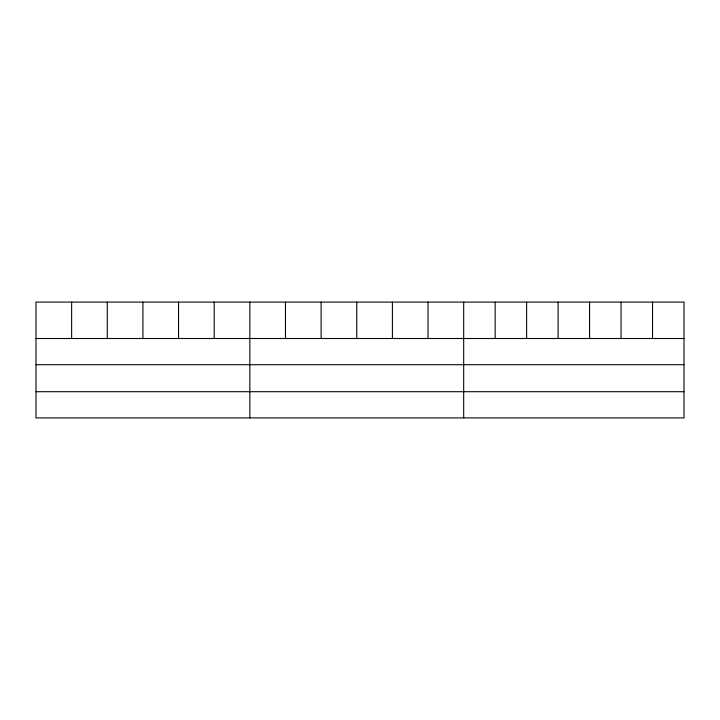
<?xml version="1.0" encoding="UTF-8"?>
<svg xmlns="http://www.w3.org/2000/svg" width="720" height="720" viewBox="0 0 720 720"><rect width="100%" height="100%" fill="white"/><g stroke="black" fill="none" stroke-linecap="round" stroke-linejoin="round"><path stroke-width="1.08" d="M684 364.707L684 302.094L36 302.094L36 417.906L684 417.906L684 364.707L36 364.707M36 338.499L684 338.499M36 391.707L684 391.707M652.527 302.094L652.527 338.499M621.054 302.094L621.054 338.499M589.581 302.094L589.581 338.499M558.099 302.094L558.099 338.499M526.626 302.094L526.626 338.499M495.153 302.094L495.153 338.499M463.68 302.094L463.68 417.906M428.04 302.094L428.04 338.499M392.4 302.094L392.4 338.499M356.76 302.094L356.76 338.499M321.12 302.094L321.12 338.499M285.48 302.094L285.48 338.499M249.84 302.094L249.84 417.906M214.2 302.094L214.2 338.499M178.56 302.094L178.56 338.499M142.92 302.094L142.92 338.499M107.28 302.094L107.28 338.499M71.64 302.094L71.64 338.499"/></g></svg>
